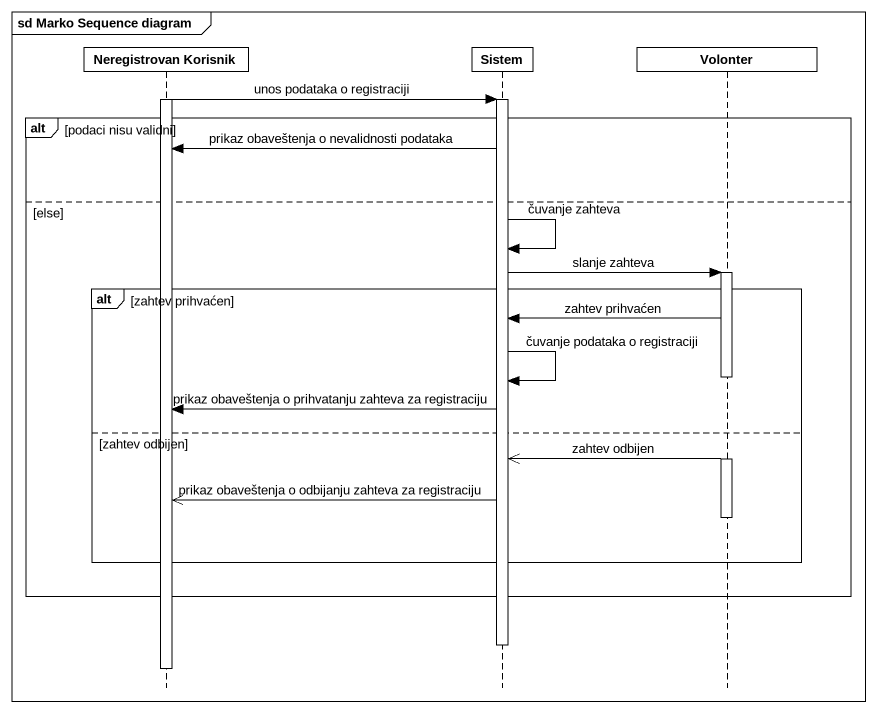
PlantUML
@startuml
mainframe sd Marko Sequence diagram
hide footbox
participant "Neregistrovan Korisnik" as Neregistrovan_Korisnik
participant Sistem
participant Volonter

activate Neregistrovan_Korisnik
Neregistrovan_Korisnik -> Sistem : unos podataka o registraciji
activate Sistem
alt podaci nisu validni
  Sistem -> Neregistrovan_Korisnik : prikaz obaveštenja o nevalidnosti podataka
else else
  Sistem -> Sistem : čuvanje zahteva
  Sistem -> Volonter : slanje zahteva
  activate Volonter
  alt zahtev prihvaćen
    Volonter -> Sistem : zahtev prihvaćen
    deactivate Volonter
    Sistem -> Sistem : čuvanje podataka o registraciji
    Sistem -> Neregistrovan_Korisnik : prikaz obaveštenja o prihvatanju zahteva za registraciju
  else zahtev odbijen
    activate Volonter
    Volonter ->> Sistem : zahtev odbijen
    Sistem ->> Neregistrovan_Korisnik : prikaz obaveštenja o odbijanju zahteva za registraciju
    deactivate Volonter
  end
end
deactivate Sistem
deactivate Neregistrovan_Korisnik
@enduml
